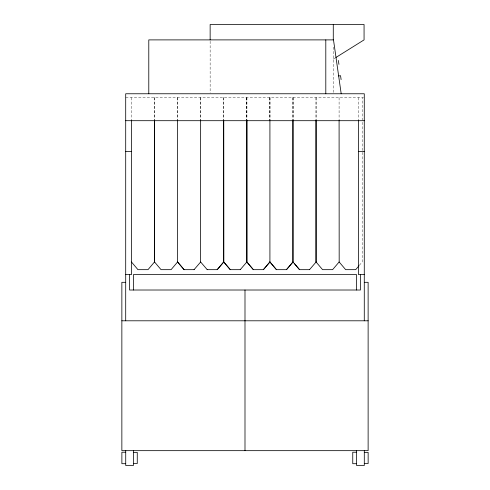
<?xml version="1.0" encoding="UTF-8"?>
<svg xmlns="http://www.w3.org/2000/svg" width="490" height="490" viewBox="0 0 490 490"><rect width="100%" height="100%" fill="white"/><g stroke="black" fill="none" stroke-linecap="round" stroke-linejoin="round"><path stroke-width="0.37" stroke-dasharray="2.45 1.84" d="M359.397 265.286L362.177 262.003L362.177 97.614M333.28 59.131L335.203 57.93M125.703 97.614L363.555 97.614M358.509 97.614L358.509 120.699M339.092 97.614L339.092 119.787M333.28 47.089L333.28 93.008M316.093 97.614L316.093 119.787M316.001 97.614L316.001 119.787M293.094 97.614L293.094 119.787M293.002 97.614L293.002 119.787M292.916 97.614L292.916 119.787M270.002 97.614L270.002 119.787M269.917 97.614L269.917 119.787M269.825 97.614L269.825 119.787M246.917 97.614L246.917 119.787M246.825 97.614L246.825 119.787M246.739 97.614L246.739 119.787M223.826 97.614L223.74 119.787M223.654 97.614L223.654 119.787M210.143 41.246L210.143 93.008M200.741 97.614L200.741 119.787M200.649 97.614L200.563 119.787M177.65 97.614L177.65 119.787M177.564 97.614L177.564 119.787M154.564 97.614L154.564 119.787M154.472 97.614L154.472 119.787M131.473 97.614L131.473 119.958"/><path stroke-width="0.73" d="M177.564 120.552L177.564 262.003L171.071 269.665L161.051 269.665L154.564 262.003L154.564 120.552M194.071 269.665L200.649 262.003L207.227 269.665M217.162 269.665L223.654 262.003L223.654 120.552M240.247 269.665L246.825 262.003L246.825 120.552M263.338 269.665L269.825 262.003M269.917 120.552L269.917 262.003L263.424 269.665L253.318 269.665L246.825 262.003M286.423 269.665L292.916 262.003L292.916 120.552M293.002 120.552L293.002 262.003L286.515 269.665L276.403 269.665L269.917 262.003M309.515 269.665L316.093 262.003L316.093 120.552M339.092 262.003L332.6 269.665L322.579 269.665L316.093 262.003M358.937 265.831L355.691 269.665L345.671 269.665L339.178 262.003L339.092 120.552M335.84 57.526L364.064 39.892L364.064 24.5L210.143 24.5L210.143 39.892M338.651 75.968L340.556 75.699L341.113 79.594M125.703 120.699L364.278 120.699M125.703 151.484L131.473 151.484M358.509 151.484L364.278 151.484M194.163 269.665L184.056 269.665L177.564 262.003M207.141 269.665L217.248 269.665L223.74 262.003L230.233 269.665L240.339 269.665M309.6 269.665L299.494 269.665L293.002 262.003M125.703 274.621L131.473 274.621L131.473 120.552M364.278 274.621L358.509 274.621L358.509 120.699M125.703 282.314L121.857 282.314L121.857 450.665L368.125 450.665L368.125 282.314L364.278 282.314M121.857 320.797L368.125 320.797M125.722 452.227L121.875 452.227L121.875 463.699L125.722 463.699M356.604 452.227L352.751 452.227L352.751 463.699L356.604 463.699M133.415 452.399L137.267 452.399L137.267 463.528L133.415 463.528M364.297 452.399L368.143 452.399L368.143 463.528L364.297 463.528M294.484 263.644L299.58 269.665M270.002 262.003L276.495 269.665M253.404 269.665L246.917 262.003L246.917 120.552M230.318 269.665L223.826 262.003L223.74 120.552M177.65 262.003L184.142 269.665M131.473 262.003L137.966 269.665L147.986 269.665L154.472 262.003L154.472 120.552M338.376 60.46L338.933 64.362M341.193 93.762L333.494 39.892L148.788 39.892L148.788 93.762M364.278 320.797L364.278 93.762L125.703 93.762L125.703 320.797M364.297 450.426L364.297 465.5L356.604 465.5L356.604 450.426M360.432 274.621L360.432 290.013L129.55 290.013L129.55 274.621M356.585 290.013L356.585 274.621L133.396 274.621L133.396 290.013M333.28 24.5L333.28 39.892M325.801 39.892L325.801 93.762M316.001 120.552L316.001 262.003M244.994 290.013L244.994 450.665M200.649 120.552L200.563 262.003M133.415 450.426L133.415 465.5L125.722 465.5L125.722 450.426"/></g></svg>
